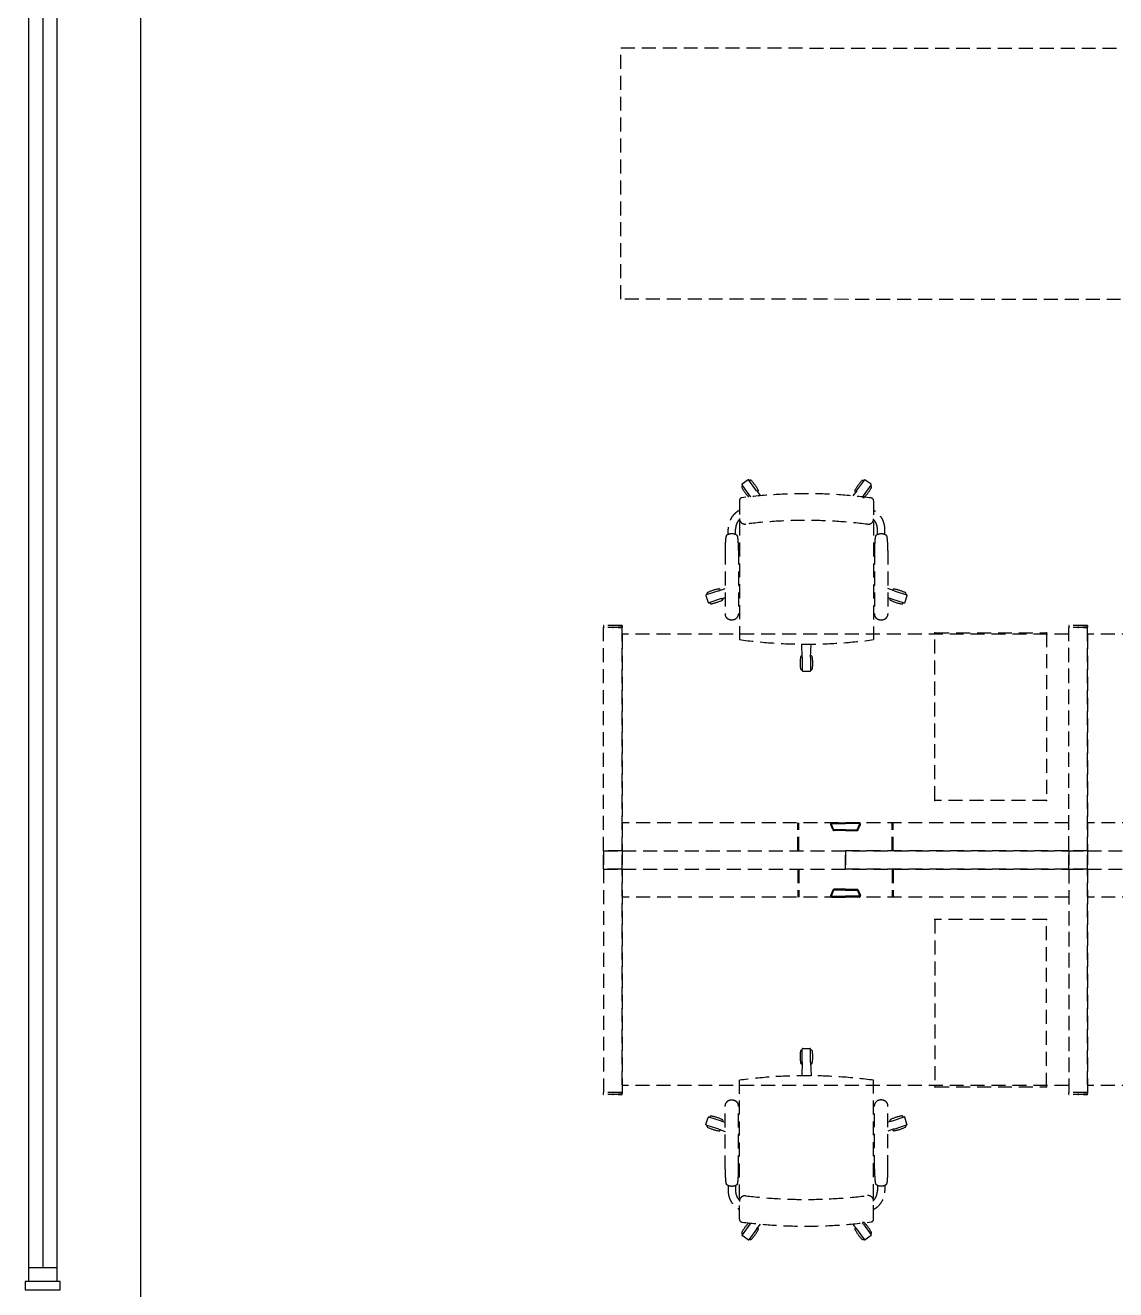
# Model space of a CAD drawing. Header units: millimetres. Extents: x -168200 to 672800, y -7409 to 118800.
# Drawn here: x 270288 to 274192, y 50545 to 55073 of the extents above; entities that cross this region are included whole.
import ezdxf

# ---------------------------------------------------------------- set-up
doc = ezdxf.new("R2010")
doc.units = ezdxf.units.MM
doc.header["$LTSCALE"] = 200
doc.linetypes.add('CEN-GAUN', pattern=[32.2, 30, -1, 0.2, -1])
doc.linetypes.add('HIDDEN', pattern=[0.375, 0.25, -0.125])
for name, color, linetype in [('1 BA', 9, 'Continuous'), ('1 CEN', 15, 'CEN-GAUN'), ('1 FUR', 8, 'HIDDEN')]:
    doc.layers.add(name, color=color, linetype=linetype)

msp = doc.modelspace()

# ---------------------------------------------------------------- linework, layer by layer
at = {"layer": '1 BA'}
for p, q in [((270300, 50575), (270300, 62300)), ((270400, 62300), (270400, 50575)), ((270350, 62250), (270350, 50625)), ((270300, 50625), (270400, 50625)), ((270300, 50575), (270300, 50625)), ((270400, 50625), (270400, 50575)), ((270412.5, 50575), (270287.5, 50575)), ((270287.5, 50575), (270287.5, 50545)), ((270287.5, 50545), (270412.5, 50545)), ((270400, 50575), (270300, 50575)), ((270400, 50575), (270300, 50575)), ((270412.5, 50545), (270412.5, 50575))]:
    msp.add_line(p, q, dxfattribs=at)
at = {"layer": '1 CEN'}
msp.add_line((270700, 95100), (270700, 32900), dxfattribs=at)
at = {"layer": '1 FUR'}
for p, q in [((272875.4, 53445.1), (272854.4, 53429.8)), ((272906.1, 53406.2), (272878.2, 53444.7)), ((272880, 53442.2), (272881.5, 53443.3)), ((273263.8, 53405.9), (273291.8, 53444.3)), ((273290, 53441.8), (273288.5, 53442.9)), ((273315.6, 53429.4), (273294.6, 53444.7)), ((272881.8, 53388.6), (272853.9, 53427)), ((272855.7, 53424.6), (272854.2, 53423.5)), ((272905.6, 53406.8), (272919.8, 53388.5)), ((272909.5, 53401.8), (272910.2, 53402.4)), ((273264.2, 53406.5), (273249.9, 53388)), ((273259.7, 53402), (273260.4, 53401.5)), ((273288.1, 53388.2), (273316, 53426.6)), ((273314.2, 53424.2), (273315.7, 53423.1)), ((272844.5, 53371.3), (272844.1, 52873.2)), ((272881.4, 53389.2), (272884.2, 53384.9)), ((273285, 53383.7), (273285.7, 53383.1)), ((273288.5, 53388.8), (273285.4, 53384.3)), ((273324.9, 53370.6), (273324.5, 52873.2)), ((272804.1, 53249.7), (272804.1, 53269.1)), ((272830.7, 53249.5), (272830.7, 53269.1)), ((273338.5, 53249.1), (273338.5, 53268.7)), ((273365.1, 53249.2), (273365.1, 53268.7)), ((272793.1, 53192.3), (272793, 52964.3)), ((272841.1, 53192.3), (272841, 52964.3)), ((273328, 53191.9), (273327.8, 52963.9)), ((273376, 53191.9), (273375.8, 52963.9)), ((272724.5, 53031.3), (272732.5, 53006.6)), ((272770.9, 53048.5), (272725.8, 53033.8)), ((272728.6, 53034.8), (272728.2, 53036)), ((272770.2, 53048.2), (272793, 53056.4)), ((272776.1, 53050.3), (272775.9, 53051.2)), ((273398.7, 53047.7), (273375.9, 53055.9)), ((273392.8, 53049.9), (273393.1, 53050.7)), ((273398, 53048), (273443.1, 53033.3)), ((273444.4, 53030.8), (273436.4, 53006)), ((273440.3, 53034.2), (273440.7, 53035.5)), ((272780.2, 53019.9), (272735, 53005.3)), ((272737.9, 53006.2), (272738.3, 53004.9)), ((272779.5, 53019.7), (272793, 53023.6)), ((272785.8, 53020.6), (272785.5, 53021.4)), ((273389.4, 53019.2), (273375.9, 53023.2)), ((273383.1, 53020.2), (273383.4, 53021)), ((273388.7, 53019.5), (273433.9, 53004.8)), ((273431, 53005.7), (273430.6, 53004.4)), ((272358.3, 52923.7), (272358.3, 52917.7)), ((272358.3, 52920.7), (272358.3, 52917.7)), ((272424.3, 52917.2), (272358.3, 52917.2)), ((272358.3, 52117.2), (272358.3, 52917.2)), ((272423.8, 52924.2), (272358.8, 52924.2)), ((272423.8, 52917.2), (272358.8, 52917.2)), ((272410.8, 52924.2), (272423.8, 52924.2)), ((272410.8, 52917.2), (272423.8, 52917.2)), ((272424.3, 52923.7), (272424.3, 52917.7)), ((272424.3, 52917.7), (272424.3, 52920.7)), ((272424.3, 52117.2), (272424.3, 52917.2)), ((272426.3, 52892.2), (272424.3, 52890.2)), ((272424.3, 52892.2), (272424.3, 52892.2)), ((274022.3, 52892.2), (272426.3, 52892.2)), ((273544.3, 52298.2), (273544.3, 52896.2)), ((273545.3, 52897.2), (273943.3, 52897.2)), ((273944.3, 52896.2), (273944.3, 52298.2)), ((274024.3, 52890.2), (274022.3, 52892.2)), ((274024.3, 52923.7), (274024.3, 52917.7)), ((274024.3, 52923.7), (274024.3, 52917.7)), ((274024.3, 52920.7), (274024.3, 52917.7)), ((274024.3, 52920.7), (274024.3, 52917.7)), ((274090.3, 52917.2), (274024.3, 52917.2)), ((274024.3, 52117.2), (274024.3, 52917.2)), ((274090.3, 52917.2), (274024.3, 52917.2)), ((274024.3, 52117.2), (274024.3, 52917.2)), ((274089.8, 52924.2), (274024.8, 52924.2)), ((274089.8, 52924.2), (274024.8, 52924.2)), ((274089.8, 52917.2), (274024.8, 52917.2)), ((274089.8, 52917.2), (274024.8, 52917.2)), ((274076.8, 52924.2), (274089.8, 52924.2)), ((274076.8, 52924.2), (274089.8, 52924.2)), ((274076.8, 52917.2), (274089.8, 52917.2)), ((274076.8, 52917.2), (274089.8, 52917.2)), ((274090.3, 52923.7), (274090.3, 52917.7)), ((274090.3, 52923.7), (274090.3, 52917.7)), ((274090.3, 52917.7), (274090.3, 52920.7)), ((274090.3, 52917.7), (274090.3, 52920.7)), ((274090.3, 52117.2), (274090.3, 52917.2)), ((274090.3, 52117.2), (274090.3, 52917.2)), ((274092.3, 52892.2), (274090.3, 52890.2)), ((274090.3, 52892.2), (274090.3, 52892.2)), ((275688.3, 52892.2), (274092.3, 52892.2)), ((272424.3, 52890.2), (272424.3, 52119.2)), ((273069.4, 52808.6), (273068, 52857.2)), ((273099.4, 52808.6), (273101, 52857.2)), ((274024.3, 52119.2), (274024.3, 52890.2)), ((274090.3, 52890.2), (274090.3, 52119.2)), ((273069.2, 52814.9), (273068.4, 52814.9)), ((273069.4, 52809.4), (273069.4, 52761.9)), ((273099.4, 52809.4), (273099.4, 52761.9)), ((273100.5, 52814.9), (273099.6, 52814.9)), ((273069.4, 52764.9), (273067.5, 52764.9)), ((273071.4, 52759.9), (273097.4, 52759.9)), ((273099.4, 52764.9), (273101.2, 52764.9)), ((273943.3, 52297.2), (273545.3, 52297.2)), ((274024.3, 52217.2), (272424.3, 52217.2)), ((273053.7, 52117.2), (273053.7, 52217.2)), ((273056.7, 52117.2), (273056.7, 52217.2)), ((273175.8, 52217.2), (273224.3, 52217.2)), ((273175.8, 52214.2), (273224.3, 52214.2)), ((273272.9, 52217.2), (273224.3, 52217.2)), ((273272.9, 52214.2), (273224.3, 52214.2)), ((273391.9, 52117.2), (273391.9, 52217.2)), ((273394.9, 52117.2), (273394.9, 52217.2)), ((275690.3, 52217.2), (274090.3, 52217.2)), ((273178.6, 52192.6), (273171.2, 52210.3)), ((273181.4, 52193.8), (273173.9, 52211.5)), ((273224.3, 52192.5), (273183.2, 52192.5)), ((273224.3, 52189.5), (273183.2, 52189.5)), ((273224.3, 52192.5), (273265.5, 52192.5)), ((273224.3, 52189.5), (273265.5, 52189.5)), ((273267.3, 52193.8), (273274.7, 52211.5)), ((273270.1, 52192.6), (273277.5, 52210.3)), ((272424.3, 52117.2), (272358.3, 52117.2)), ((272358.3, 52116.2), (272358.3, 52052.2)), ((272358.3, 52052.2), (272358.3, 52116.2)), ((272423.3, 52117.2), (272359.3, 52117.2)), ((272359.3, 52117.2), (272423.3, 52117.2)), ((272424.3, 52119.2), (272426.3, 52117.2)), ((272424.3, 52117.2), (274022.3, 52117.2)), ((272424.3, 52117.2), (273224.3, 52117.2)), ((272424.3, 52051.2), (272424.3, 52117.2)), ((272424.3, 52117.2), (273224.3, 52117.2)), ((272424.3, 52117.2), (272424.3, 52051.2)), ((272424.3, 52052.2), (272424.3, 52116.2)), ((272424.3, 52116.2), (272424.3, 52052.2)), ((273224.3, 52051.2), (273224.3, 52117.2)), ((274024.3, 52117.2), (273224.3, 52117.2)), ((273224.3, 52117.2), (273224.3, 52051.2)), ((273224.3, 52117.2), (273224.3, 52051.2)), ((273224.3, 52051.2), (273224.3, 52117.2)), ((274024.3, 52117.2), (273224.3, 52117.2)), ((274022.3, 52117.2), (274024.3, 52119.2)), ((274090.3, 52117.2), (274024.3, 52117.2)), ((274024.3, 52117.2), (274024.3, 52051.2)), ((274024.3, 52051.2), (274024.3, 52117.2)), ((274090.3, 52117.2), (274024.3, 52117.2)), ((274024.3, 52116.2), (274024.3, 52052.2)), ((274024.3, 52052.2), (274024.3, 52116.2)), ((274024.3, 52116.2), (274024.3, 52052.2)), ((274024.3, 52052.2), (274024.3, 52116.2)), ((274089.3, 52117.2), (274025.3, 52117.2)), ((274025.3, 52117.2), (274089.3, 52117.2)), ((274089.3, 52117.2), (274025.3, 52117.2)), ((274025.3, 52117.2), (274089.3, 52117.2)), ((274090.3, 52119.2), (274092.3, 52117.2)), ((274090.3, 52117.2), (275688.3, 52117.2)), ((274090.3, 52117.2), (274890.3, 52117.2)), ((274090.3, 52051.2), (274090.3, 52117.2)), ((274090.3, 52117.2), (274890.3, 52117.2)), ((274090.3, 52117.2), (274090.3, 52051.2)), ((274090.3, 52052.2), (274090.3, 52116.2)), ((274090.3, 52116.2), (274090.3, 52052.2)), ((274090.3, 52052.2), (274090.3, 52116.2)), ((274090.3, 52116.2), (274090.3, 52052.2)), ((272358.3, 52051.2), (272358.3, 51251.2)), ((272424.3, 52051.2), (272358.3, 52051.2)), ((272359.3, 52051.2), (272423.3, 52051.2)), ((272423.3, 52051.2), (272359.3, 52051.2)), ((272424.3, 52051.2), (273224.3, 52051.2)), ((272424.3, 52049.2), (272426.3, 52051.2)), ((272424.3, 52051.2), (274022.3, 52051.2)), ((272424.3, 52051.2), (273224.3, 52051.2)), ((272424.3, 52051.2), (272424.3, 51251.2)), ((272424.3, 51278.2), (272424.3, 52049.2)), ((273053.7, 52051.2), (273053.7, 51951.2)), ((273056.7, 52051.2), (273056.7, 51951.2)), ((274024.3, 52051.2), (273224.3, 52051.2)), ((274024.3, 52051.2), (273224.3, 52051.2)), ((273391.9, 52051.2), (273391.9, 51951.2)), ((273394.9, 52051.2), (273394.9, 51951.2)), ((274022.3, 52051.2), (274024.3, 52049.2)), ((274024.3, 52051.2), (274024.3, 51251.2)), ((274090.3, 52051.2), (274024.3, 52051.2)), ((274024.3, 52051.2), (274024.3, 51251.2)), ((274090.3, 52051.2), (274024.3, 52051.2)), ((274024.3, 52049.2), (274024.3, 51278.2)), ((274025.3, 52051.2), (274089.3, 52051.2)), ((274089.3, 52051.2), (274025.3, 52051.2)), ((274025.3, 52051.2), (274089.3, 52051.2)), ((274089.3, 52051.2), (274025.3, 52051.2)), ((274090.3, 52051.2), (274090.3, 51251.2)), ((274090.3, 52051.2), (274890.3, 52051.2)), ((274090.3, 52049.2), (274092.3, 52051.2)), ((274090.3, 52051.2), (275688.3, 52051.2)), ((274090.3, 52051.2), (274890.3, 52051.2)), ((274090.3, 52051.2), (274090.3, 51251.2)), ((274090.3, 51278.2), (274090.3, 52049.2)), ((274024.3, 51951.2), (272424.3, 51951.2)), ((273178.6, 51975.9), (273171.2, 51958.2)), ((273181.4, 51974.7), (273173.9, 51957)), ((273175.8, 51954.2), (273224.3, 51954.2)), ((273175.8, 51951.2), (273224.3, 51951.2)), ((273224.3, 51978.9), (273183.2, 51978.9)), ((273224.3, 51975.9), (273183.2, 51975.9)), ((273224.3, 51978.9), (273265.5, 51978.9)), ((273224.3, 51975.9), (273265.5, 51975.9)), ((273272.9, 51954.2), (273224.3, 51954.2)), ((273272.9, 51951.2), (273224.3, 51951.2)), ((273267.3, 51974.7), (273274.7, 51957)), ((273270.1, 51975.9), (273277.5, 51958.2)), ((275690.3, 51951.2), (274090.3, 51951.2)), ((273544.3, 51870.2), (273544.3, 51272.2)), ((273943.3, 51871.2), (273545.3, 51871.2)), ((273944.3, 51272.2), (273944.3, 51870.2)), ((273069.4, 51403.5), (273067.5, 51403.5)), ((273069.4, 51359.1), (273069.4, 51406.6)), ((273071.4, 51408.6), (273097.4, 51408.6)), ((273099.4, 51359.1), (273099.4, 51406.6)), ((273099.4, 51403.6), (273101.2, 51403.6)), ((273069.4, 51359.8), (273068, 51311.3)), ((273069.2, 51353.5), (273068.4, 51353.5)), ((273099.4, 51359.8), (273101, 51311.3)), ((273100.5, 51353.6), (273099.6, 51353.6)), ((272426.3, 51276.2), (272424.3, 51278.2)), ((272424.3, 51276.2), (272424.3, 51276.2)), ((274022.3, 51276.2), (272426.3, 51276.2)), ((272844.5, 50797.1), (272844.1, 51295.2)), ((273324.9, 50797.9), (273324.5, 51295.2)), ((273545.3, 51271.2), (273943.3, 51271.2)), ((274024.3, 51278.2), (274022.3, 51276.2)), ((274092.3, 51276.2), (274090.3, 51278.2)), ((274090.3, 51276.2), (274090.3, 51276.2)), ((275688.3, 51276.2), (274092.3, 51276.2)), ((272424.3, 51251.2), (272358.3, 51251.2)), ((272358.3, 51247.7), (272358.3, 51250.7)), ((272358.3, 51244.7), (272358.3, 51250.7)), ((272423.8, 51251.2), (272358.8, 51251.2)), ((272423.8, 51244.2), (272358.8, 51244.2)), ((272410.8, 51251.2), (272423.8, 51251.2)), ((272410.8, 51244.2), (272423.8, 51244.2)), ((272424.3, 51250.7), (272424.3, 51247.7)), ((272424.3, 51244.7), (272424.3, 51250.7)), ((274090.3, 51251.2), (274024.3, 51251.2)), ((274090.3, 51251.2), (274024.3, 51251.2)), ((274024.3, 51247.7), (274024.3, 51250.7)), ((274024.3, 51244.7), (274024.3, 51250.7)), ((274024.3, 51247.7), (274024.3, 51250.7)), ((274024.3, 51244.7), (274024.3, 51250.7)), ((274089.8, 51251.2), (274024.8, 51251.2)), ((274089.8, 51251.2), (274024.8, 51251.2)), ((274089.8, 51244.2), (274024.8, 51244.2)), ((274089.8, 51244.2), (274024.8, 51244.2)), ((274076.8, 51251.2), (274089.8, 51251.2)), ((274076.8, 51251.2), (274089.8, 51251.2)), ((274076.8, 51244.2), (274089.8, 51244.2)), ((274076.8, 51244.2), (274089.8, 51244.2)), ((274090.3, 51250.7), (274090.3, 51247.7)), ((274090.3, 51244.7), (274090.3, 51250.7)), ((274090.3, 51250.7), (274090.3, 51247.7)), ((274090.3, 51244.7), (274090.3, 51250.7)), ((272793.1, 50976.2), (272793, 51204.2)), ((272841.1, 50976.2), (272841, 51204.2)), ((273328, 50976.6), (273327.8, 51204.6)), ((273376, 50976.6), (273375.8, 51204.6)), ((272724.5, 51137.2), (272732.5, 51161.9)), ((272770.9, 51120), (272725.8, 51134.6)), ((272728.6, 51133.7), (272728.2, 51132.4)), ((272780.2, 51148.5), (272735, 51163.2)), ((272737.9, 51162.2), (272738.3, 51163.5)), ((272779.5, 51148.8), (272793, 51144.8)), ((272785.8, 51147.8), (272785.5, 51147)), ((273389.4, 51149.2), (273375.9, 51145.3)), ((273383.1, 51148.3), (273383.4, 51147.5)), ((273388.7, 51149), (273433.9, 51163.7)), ((273398, 51120.5), (273443.1, 51135.2)), ((273431, 51162.8), (273430.6, 51164.1)), ((273444.4, 51137.7), (273436.4, 51162.4)), ((273440.3, 51134.2), (273440.7, 51133)), ((272770.2, 51120.2), (272793, 51112.1)), ((272776.1, 51118.1), (272775.9, 51117.3)), ((273398.7, 51120.7), (273375.9, 51112.5)), ((273392.8, 51118.6), (273393.1, 51117.8)), ((272804.1, 50918.8), (272804.1, 50899.3)), ((272830.7, 50919), (272830.7, 50899.3)), ((273338.5, 50919.4), (273338.5, 50899.7)), ((273365.1, 50919.2), (273365.1, 50899.8)), ((272881.8, 50779.9), (272853.9, 50741.4)), ((272881.4, 50779.3), (272884.2, 50783.5)), ((272905.6, 50761.7), (272919.8, 50780)), ((272909.5, 50766.6), (272910.2, 50766.1)), ((273264.2, 50762), (273249.9, 50780.5)), ((273259.7, 50766.4), (273260.4, 50766.9)), ((273285, 50784.8), (273285.7, 50785.3)), ((273288.5, 50779.6), (273285.4, 50784.2)), ((273288.1, 50780.2), (273316, 50741.8)), ((272855.7, 50743.9), (272854.2, 50745)), ((272875.4, 50723.4), (272854.4, 50738.6)), ((272906.1, 50762.3), (272878.2, 50723.8)), ((272880, 50726.3), (272881.5, 50725.2)), ((273263.8, 50762.6), (273291.8, 50724.2)), ((273290, 50726.6), (273288.5, 50725.5)), ((273315.6, 50739), (273294.6, 50723.7)), ((273314.2, 50744.3), (273315.7, 50745.4))]:
    msp.add_line(p, q, dxfattribs=at)
msp.add_lwpolyline([(272419.9, 54992.7), (280884.4, 54984.1), (280884.4, 54084.1), (272419.9, 54092.7)], close=True, dxfattribs=at)
for centre, radius, start, end in [((272876.6, 53443.5), 2, 35.9563, 125.9563), ((272884, 53439), 5, 43.4593, 125.9563), ((272778.8, 53339.2), 150, 27.6026, 43.4593), ((273391, 53338.7), 150, 136.4533, 152.31), ((273286, 53438.6), 5, 53.9563, 136.4533), ((273293.4, 53443.1), 2, 53.9563, 143.9563), ((272857.5, 53419.8), 5, 125.9563, 208.4533), ((272985, 53488.8), 150, 208.4533, 224.2456), ((273082, 51595.8), 1800, 82.5233, 97.3015), ((272855.5, 53428.2), 2, 125.9563, 215.9563), ((272907.3, 53406.4), 5, 305.9563, 27.6026), ((273262.7, 53406.1), 5, 152.31, 233.9563), ((273185, 53488.6), 150, 315.6026, 331.4593), ((273312.4, 53419.3), 5, 331.4593, 53.9563), ((273314.4, 53427.8), 2, 323.9563, 53.9563), ((272854.5, 53371.3), 10, 97.3015, 179.9563), ((273288.6, 53387.2), 5, 233.9563, 315.6026), ((273314.9, 53370.6), 10, 359.9563, 82.5233), ((272880.4, 53269.1), 76.3, 118.1096, 179.9563), ((272880.4, 53269.1), 49.7, 136.3721, 179.9563), ((272864.5, 53307), 20, 179.9563, 276.8626), ((273081.9, 51500), 1800, 82.9638, 96.8626), ((273304.9, 53306.3), 20, 262.9638, 359.9563), ((273288.8, 53268.8), 76.3, 359.9563, 61.803), ((273288.8, 53268.8), 49.7, 359.9563, 43.5405), ((273379.6, 53191.9), 586.4, 177.7662, 179.9563), ((273089, 53203.2), 295.6, 174.6812, 177.7662), ((272912.7, 53219.6), 118.6, 167.3904, 174.6812), ((272817.1, 53218.5), 33.8, 53.3451, 126.5675), ((272798.2, 53245.2), 1.23, 160.7708, 167.3904), ((272836.2, 53245.2), 1.23, 12.5222, 19.1419), ((272721.6, 53219.8), 118.6, 5.2314, 12.5222), ((272545.3, 53203.6), 295.6, 2.1465, 5.2314), ((272254.7, 53192.7), 586.4, 359.9563, 2.1465), ((273914.5, 53191.5), 586.4, 177.7662, 179.9563), ((273623.9, 53202.8), 295.6, 174.6812, 177.7662), ((273447.6, 53219.2), 118.6, 167.3904, 174.6812), ((273352, 53218.1), 33.8, 53.3451, 126.5675), ((273333.1, 53244.8), 1.23, 160.7708, 167.3904), ((273371.1, 53244.8), 1.23, 12.5222, 19.1419), ((273256.5, 53219.3), 118.6, 5.2314, 12.5222), ((273080.2, 53203.2), 295.6, 2.1465, 5.2314), ((272789.6, 53192.3), 586.4, 359.9563, 2.1465), ((272726.4, 53031.9), 2, 107.4294, 197.4294), ((272733, 53037.6), 5, 115.4593, 197.9563), ((272795.3, 52906.7), 150, 99.6026, 115.4593), ((272771.1, 53049.6), 5, 17.9563, 99.6026), ((272870.8, 52981), 89.8, 107.1694, 109.3471), ((272858.4, 53005.2), 36.8, 112.5897, 118.1829), ((273298, 52980.6), 89.8, 70.5655, 72.7432), ((273310.5, 53004.9), 36.8, 61.7297, 67.323), ((273397.8, 53049.2), 5, 80.31, 161.9563), ((273373.4, 52906.2), 150, 64.4533, 80.31), ((273435.9, 53037.1), 5, 341.9563, 64.4533), ((273442.5, 53031.4), 2, 342.4832, 72.4832), ((272734.4, 53007.2), 2, 197.9563, 287.9563), ((272743.1, 53006.5), 5, 197.9563, 280.4533), ((272716.7, 53149.1), 150, 280.4533, 296.31), ((272781, 53019.1), 5, 296.31, 17.9563), ((273387.9, 53018.6), 5, 161.9563, 243.6026), ((273452.3, 53148.5), 150, 243.6026, 259.4593), ((273425.8, 53006), 5, 259.4593, 341.9563), ((273434.5, 53006.7), 2, 251.9563, 341.9563), ((272809.7, 52964.3), 16.8, 179.9563, 206.3863), ((272813.2, 52966), 20.7, 206.3863, 230.1507), ((272815.5, 52968.7), 24.2, 230.1507, 250.9128), ((272817, 52973), 28.7, 250.9128, 269.9563), ((272817, 52973), 28.7, 269.9563, 288.9999), ((272818.4, 52968.7), 24.2, 288.9999, 309.7619), ((272820.7, 52966), 20.7, 309.7619, 333.5264), ((272824.2, 52964.3), 16.8, 333.5264, 359.9563), ((273344.6, 52963.9), 16.8, 179.9563, 206.3863), ((273348.1, 52965.6), 20.7, 206.3863, 230.1507), ((273350.4, 52968.3), 24.2, 230.1507, 250.9128), ((273351.9, 52972.6), 28.7, 250.9128, 269.9563), ((273351.9, 52972.6), 28.7, 269.9563, 288.9999), ((273353.3, 52968.3), 24.2, 288.9999, 309.7619), ((273355.6, 52965.6), 20.7, 309.7619, 333.5264), ((273359.1, 52963.9), 16.8, 333.5264, 359.9563), ((272358.8, 52923.7), 0.5, 89.9999, 179.9999), ((272358.8, 52917.7), 0.5, 179.9999, 269.9999), ((272423.8, 52923.7), 0.5, 359.9999, 89.9999), ((272423.8, 52923.7), 0.5, 359.9999, 89.9999), ((272423.8, 52917.7), 0.5, 269.9999, 359.9999), ((272423.8, 52917.7), 0.5, 269.9999, 359.9999), ((273545.3, 52896.2), 1, 90, 180), ((273943.3, 52896.2), 1, 0, 90), ((274024.8, 52923.7), 0.5, 89.9999, 179.9999), ((274024.8, 52923.7), 0.5, 89.9999, 179.9999), ((274024.8, 52917.7), 0.5, 179.9999, 269.9999), ((274024.8, 52917.7), 0.5, 179.9999, 269.9999), ((274089.8, 52923.7), 0.5, 359.9999, 89.9999), ((274089.8, 52923.7), 0.5, 359.9999, 89.9999), ((274089.8, 52923.7), 0.5, 359.9999, 89.9999), ((274089.8, 52923.7), 0.5, 359.9999, 89.9999), ((274089.8, 52917.7), 0.5, 269.9999, 359.9999), ((274089.8, 52917.7), 0.5, 269.9999, 359.9999), ((274089.8, 52917.7), 0.5, 269.9999, 359.9999), ((274089.8, 52917.7), 0.5, 269.9999, 359.9999), ((273084.3, 54657.1), 1800, 262.3311, 277.6689), ((273211.8, 52788.7), 150, 171.6026, 187.4593), ((273068.3, 52809.9), 5, 89.9563, 171.6026), ((273100.5, 52809.9), 5, 8.31, 89.9563), ((272957, 52788.9), 150, 352.4533, 8.31), ((273068, 52769.9), 5, 187.4593, 269.9563), ((273071.4, 52761.9), 2, 179.9563, 269.9563), ((273097.4, 52761.9), 2, 269.9563, 359.9563), ((273100.7, 52769.9), 5, 269.9563, 352.4533), ((273545.3, 52298.2), 1, 180, 270), ((273943.3, 52298.2), 1, 270, 0), ((273175.8, 52212.2), 5, 90, 202.7255), ((273175.8, 52212.2), 2, 90, 202.7255), ((273272.9, 52212.2), 5, 337.2745, 90), ((273272.9, 52212.2), 2, 337.2745, 90), ((273183.2, 52194.5), 5, 202.7255, 270), ((273183.2, 52194.5), 2, 202.7255, 270), ((273265.5, 52194.5), 2, 270, 337.2745), ((273265.5, 52194.5), 5, 270, 337.2745), ((272359.3, 52116.2), 1, 90, 180), ((272359.3, 52116.2), 1, 90, 180), ((272423.3, 52116.2), 1, 360, 90), ((272423.3, 52116.2), 1, 0, 90), ((274025.3, 52116.2), 1, 89.9998, 179.9998), ((274025.3, 52116.2), 1, 90.0002, 180.0002), ((274025.3, 52116.2), 1, 90, 180), ((274025.3, 52116.2), 1, 90, 180), ((274089.3, 52116.2), 1, 359.9998, 89.9998), ((274089.3, 52116.2), 1, 0.0002, 90.0002), ((274089.3, 52116.2), 1, 360, 90), ((274089.3, 52116.2), 1, 0, 90), ((272359.3, 52052.2), 1, 180, 270), ((272359.3, 52052.2), 1, 180, 270), ((272423.3, 52052.2), 1, 270, 360), ((272423.3, 52052.2), 1, 270, 0), ((274025.3, 52052.2), 1, 179.9998, 269.9998), ((274025.3, 52052.2), 1, 180.0002, 270.0002), ((274025.3, 52052.2), 1, 180, 270), ((274025.3, 52052.2), 1, 180, 270), ((274089.3, 52052.2), 1, 269.9998, 359.9998), ((274089.3, 52052.2), 1, 270.0002, 0.0002), ((274089.3, 52052.2), 1, 270, 360), ((274089.3, 52052.2), 1, 270, 0), ((273175.8, 51956.2), 5, 157.2745, 270), ((273175.8, 51956.2), 2, 157.2745, 270), ((273183.2, 51973.9), 5, 90, 157.2745), ((273183.2, 51973.9), 2, 90, 157.2745), ((273265.5, 51973.9), 5, 22.7255, 90), ((273265.5, 51973.9), 2, 22.7255, 90), ((273272.9, 51956.2), 5, 270, 22.7255), ((273272.9, 51956.2), 2, 270, 22.7255), ((273545.3, 51870.2), 1, 90, 180), ((273943.3, 51870.2), 1, 0, 90), ((273211.8, 51379.7), 150, 172.5407, 188.3974), ((273068, 51398.5), 5, 90.0437, 172.5407), ((273071.4, 51406.6), 2, 90.0437, 180.0437), ((273097.4, 51406.6), 2, 0.0437, 90.0437), ((273100.7, 51398.6), 5, 7.5467, 90.0437), ((272957, 51379.5), 150, 351.69, 7.5467), ((273068.3, 51358.5), 5, 188.3974, 270.0437), ((273100.5, 51358.6), 5, 270.0437, 351.69), ((273084.3, 49511.3), 1800, 82.3311, 97.6689), ((273545.3, 51272.2), 1, 180, 270), ((273943.3, 51272.2), 1, 270, 0), ((272358.8, 51250.7), 0.5, 90.0001, 180.0001), ((272358.8, 51244.7), 0.5, 180.0001, 270.0001), ((272423.8, 51250.7), 0.5, 0.0001, 90.0001), ((272423.8, 51250.7), 0.5, 0.0001, 90.0001), ((272423.8, 51244.7), 0.5, 270.0001, 0.0001), ((272423.8, 51244.7), 0.5, 270.0001, 0.0001), ((272813.2, 51202.4), 20.7, 129.8493, 153.6137), ((272815.5, 51199.7), 24.2, 109.0872, 129.8493), ((272817, 51195.4), 28.7, 90.0437, 109.0872), ((272817, 51195.4), 28.7, 71.0001, 90.0437), ((272818.4, 51199.7), 24.2, 50.2381, 71.0001), ((272820.7, 51202.4), 20.7, 26.4736, 50.2381), ((273348.1, 51202.8), 20.7, 129.8493, 153.6137), ((273350.4, 51200.1), 24.2, 109.0872, 129.8493), ((273351.9, 51195.9), 28.7, 90.0437, 109.0872), ((273351.9, 51195.9), 28.7, 71.0001, 90.0437), ((273353.3, 51200.1), 24.2, 50.2381, 71.0001), ((273355.6, 51202.8), 20.7, 26.4736, 50.2381), ((274024.8, 51250.7), 0.5, 90.0001, 180.0001), ((274024.8, 51250.7), 0.5, 90.0001, 180.0001), ((274024.8, 51244.7), 0.5, 180.0001, 270.0001), ((274024.8, 51244.7), 0.5, 180.0001, 270.0001), ((274089.8, 51250.7), 0.5, 0.0001, 90.0001), ((274089.8, 51250.7), 0.5, 0.0001, 90.0001), ((274089.8, 51250.7), 0.5, 0.0001, 90.0001), ((274089.8, 51250.7), 0.5, 0.0001, 90.0001), ((274089.8, 51244.7), 0.5, 270.0001, 0.0001), ((274089.8, 51244.7), 0.5, 270.0001, 0.0001), ((274089.8, 51244.7), 0.5, 270.0001, 0.0001), ((274089.8, 51244.7), 0.5, 270.0001, 0.0001), ((272809.7, 51204.2), 16.8, 153.6137, 180.0437), ((272824.2, 51204.2), 16.8, 0.0437, 26.4736), ((273344.6, 51204.6), 16.8, 153.6137, 180.0437), ((273359.1, 51204.6), 16.8, 0.0437, 26.4736), ((272726.4, 51136.5), 2, 162.5706, 252.5706), ((272733, 51130.9), 5, 162.0437, 244.5407), ((272795.3, 51261.8), 150, 244.5407, 260.3974), ((272734.4, 51161.3), 2, 72.0437, 162.0437), ((272743.1, 51162), 5, 79.5467, 162.0437), ((272716.7, 51019.4), 150, 63.69, 79.5467), ((272781, 51149.4), 5, 342.0437, 63.69), ((272858.4, 51163.2), 36.8, 241.8171, 247.4103), ((273310.5, 51163.6), 36.8, 292.677, 298.2703), ((273387.9, 51149.8), 5, 116.3974, 198.0437), ((273452.3, 51020), 150, 100.5407, 116.3974), ((273373.4, 51262.2), 150, 279.69, 295.5467), ((273425.8, 51162.5), 5, 18.0437, 100.5407), ((273434.5, 51161.8), 2, 18.0437, 108.0437), ((273435.9, 51131.4), 5, 295.5467, 18.0437), ((273442.5, 51137.1), 2, 287.5168, 17.5168), ((272771.1, 51118.8), 5, 260.3974, 342.0437), ((272870.8, 51187.5), 89.8, 250.6529, 252.8306), ((273298, 51187.8), 89.8, 287.2568, 289.4345), ((273397.8, 51119.3), 5, 198.0437, 279.69), ((273379.6, 50976.6), 586.4, 180.0437, 182.2338), ((273089, 50965.3), 295.6, 182.2338, 185.3188), ((272545.3, 50964.8), 295.6, 354.7686, 357.8535), ((272254.7, 50975.7), 586.4, 357.8535, 0.0437), ((273914.5, 50977), 586.4, 180.0437, 182.2338), ((273623.9, 50965.7), 295.6, 182.2338, 185.3188), ((273080.2, 50965.3), 295.6, 354.7686, 357.8535), ((272789.6, 50976.1), 586.4, 357.8535, 0.0437), ((272912.7, 50948.9), 118.6, 185.3188, 192.6096), ((272798.2, 50923.2), 1.23, 192.6096, 199.2292), ((272817.1, 50950), 33.8, 233.4325, 306.6549), ((272880.4, 50899.4), 76.3, 180.0437, 241.8904), ((272880.4, 50899.4), 49.7, 180.0437, 223.6279), ((272836.2, 50923.3), 1.23, 340.8581, 347.4778), ((272721.6, 50948.7), 118.6, 347.4778, 354.7686), ((273288.8, 50899.7), 76.3, 298.197, 0.0437), ((273288.8, 50899.7), 49.7, 316.4595, 0.0437), ((273447.6, 50949.3), 118.6, 185.3188, 192.6096), ((273333.1, 50923.6), 1.23, 192.6096, 199.2292), ((273352, 50950.4), 33.8, 233.4325, 306.6549), ((273371.1, 50923.7), 1.23, 340.8581, 347.4778), ((273256.5, 50949.1), 118.6, 347.4778, 354.7686), ((272864.5, 50861.5), 20, 83.1374, 180.0437), ((273081.9, 52668.4), 1800, 263.1374, 277.0362), ((273304.9, 50862.1), 20, 0.0437, 97.0362), ((272854.5, 50797.2), 10, 180.0437, 262.6985), ((272985, 50679.6), 150, 135.7544, 151.5467), ((273082, 52572.6), 1800, 262.6985, 277.4767), ((272907.3, 50762.1), 5, 332.3974, 54.0437), ((273262.7, 50762.4), 5, 126.0437, 207.69), ((273288.6, 50781.3), 5, 44.3974, 126.0437), ((273185, 50679.8), 150, 28.5407, 44.3974), ((273314.9, 50797.9), 10, 277.4767, 0.0437), ((272857.5, 50748.7), 5, 151.5467, 234.0437), ((272855.5, 50740.2), 2, 144.0437, 234.0437), ((272876.6, 50725), 2, 234.0437, 324.0437), ((272884, 50729.5), 5, 234.0437, 316.5407), ((272778.8, 50829.2), 150, 316.5407, 332.3974), ((273391, 50829.8), 150, 207.69, 223.5467), ((273286, 50729.9), 5, 223.5467, 306.0437), ((273293.4, 50725.4), 2, 216.0437, 306.0437), ((273312.4, 50749.1), 5, 306.0437, 28.5407), ((273314.4, 50740.7), 2, 306.0437, 36.0437)]:
    msp.add_arc(centre, radius, start, end, dxfattribs=at)
for p in [(272391.3, 52924.2), (272391.3, 52917.2), (273544.3, 52897.2), (273944.3, 52897.2), (274057.3, 52924.2), (274057.3, 52924.2), (274057.3, 52917.2), (274057.3, 52917.2), (273544.3, 52297.2), (273944.3, 52297.2), (272358.3, 52084.2), (272358.3, 52084.2), (272391.3, 52117.2), (272391.3, 52117.2), (272391.3, 52117.2), (272424.3, 52117.2), (272424.3, 52084.2), (272424.3, 52084.2), (272424.3, 52084.2), (272424.3, 52084.2), (273224.3, 52084.2), (273224.3, 52084.2), (273224.3, 52084.2), (273224.3, 52084.2), (274024.3, 52117.2), (274024.3, 52084.2), (274024.3, 52084.2), (274024.3, 52084.2), (274024.3, 52084.2), (274024.3, 52084.2), (274024.3, 52084.2), (274057.3, 52117.2), (274057.3, 52117.2), (274057.3, 52117.2), (274057.3, 52117.2), (274057.3, 52117.2), (274057.3, 52117.2), (274090.3, 52117.2), (274090.3, 52084.2), (274090.3, 52084.2), (274090.3, 52084.2), (274090.3, 52084.2), (274090.3, 52084.2), (274090.3, 52084.2), (272391.3, 52051.2), (272391.3, 52051.2), (272391.3, 52051.2), (272424.3, 52051.2), (274024.3, 52051.2), (274057.3, 52051.2), (274057.3, 52051.2), (274057.3, 52051.2), (274057.3, 52051.2), (274057.3, 52051.2), (274057.3, 52051.2), (274090.3, 52051.2), (273544.3, 51871.2), (273944.3, 51871.2), (273544.3, 51271.2), (273944.3, 51271.2), (272391.3, 51251.2), (272391.3, 51244.2), (274057.3, 51251.2), (274057.3, 51251.2), (274057.3, 51244.2), (274057.3, 51244.2)]:
    msp.add_point(p, dxfattribs=at)

doc.saveas('drawing.dxf')
